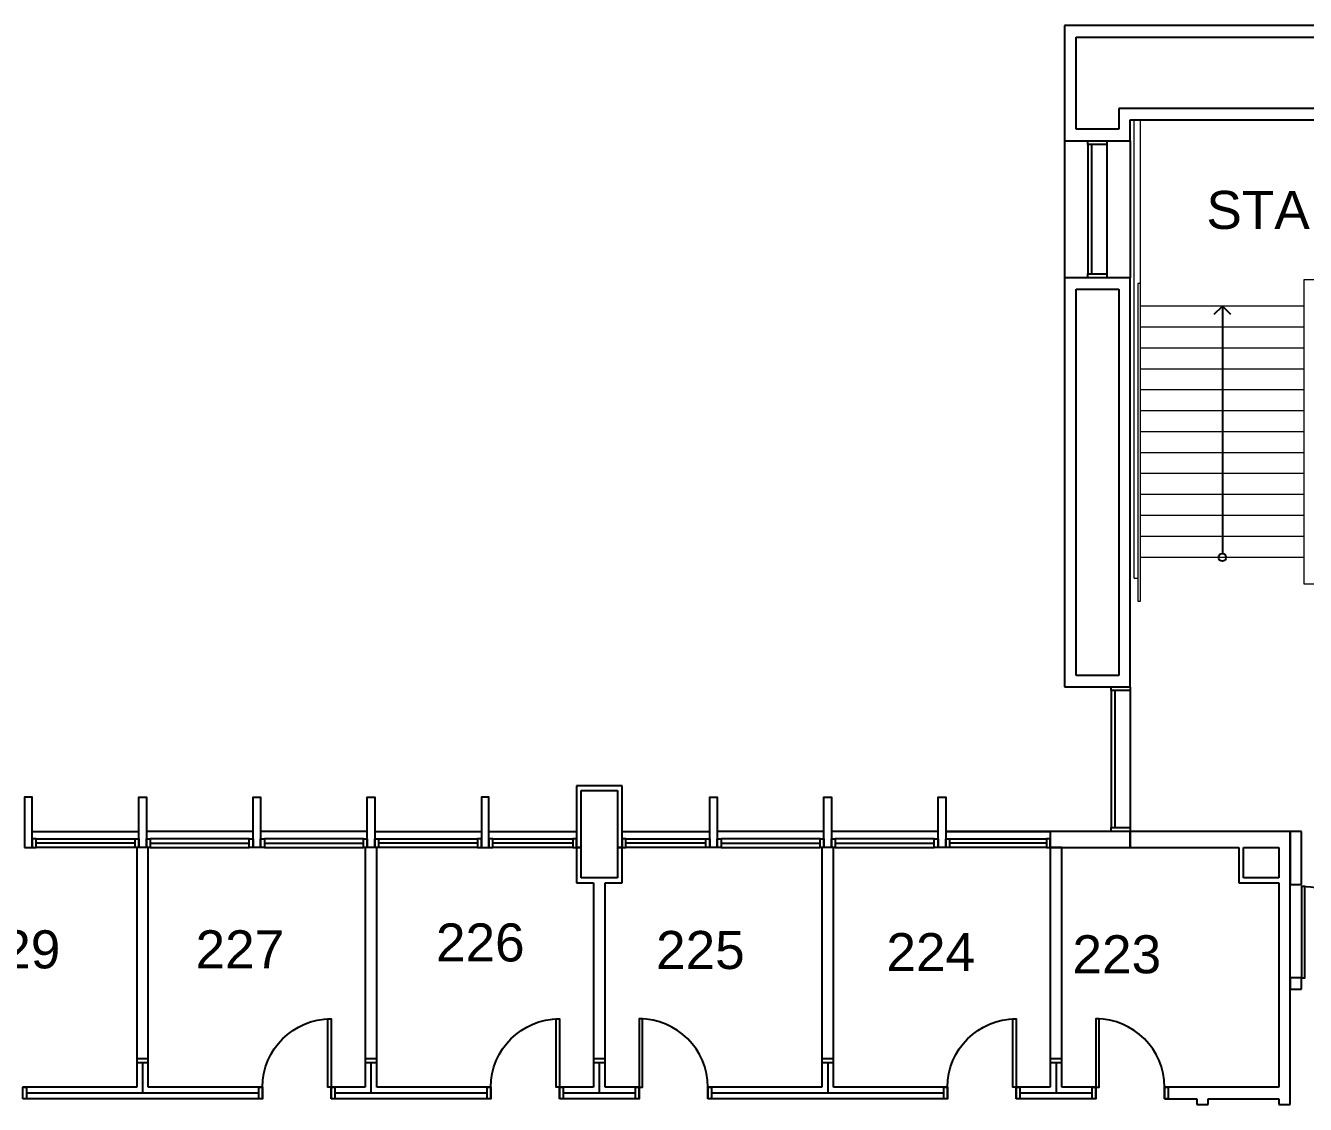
# Model space of a CAD drawing. Header units: inches. Extents: x -60 to 4788, y -1491 to 1233.
# Drawn here: x 3038 to 3710, y 667 to 1233 of the extents above; entities that cross this region are included whole.
import ezdxf

# ---------------------------------------------------------------- set-up
doc = ezdxf.new("R2010")
doc.units = ezdxf.units.IN
doc.header["$LTSCALE"] = 48
doc.header["$MEASUREMENT"] = 0
doc.layers.add('A-Anno-Note', color=231, linetype='Continuous', lineweight=25)
doc.layers.add('A-FLOR-STRS', color=4, linetype='Continuous', lineweight=13)
for name, color, linetype in [('A-DOOR', 4, 'Continuous'), ('A-FLOR-STRS-ARRW', 1, 'Continuous'), ('A-GLAZ', 3, 'Continuous'), ('A-WALL', 5, 'Continuous'), ('A-WALL-JAMB', 6, 'Continuous')]:
    doc.layers.add(name, color=color, linetype=linetype)

# ---------------------------------------------------------------- blocks, each defined once
blk = doc.blocks.new('*U127')
at = {"linetype": 'ByBlock', "lineweight": -2}
for p, q in [((131.94, 0), (6, 0)), ((6, -6), (131.94, -6)), ((131.94, -6), (131.94, 0))]:
    blk.add_line(p, q, dxfattribs=at)
at = {"lineweight": -2}
for p, q in [((131.94, 0), (6, 0)), ((6, -6), (131.94, -6)), ((131.94, -6), (131.94, 0))]:
    blk.add_line(p, q, dxfattribs=at)
blk = doc.blocks.new('*U128')
at = {"linetype": 'ByBlock', "lineweight": -2}
for p, q in [((132, 0), (6, 0)), ((132, -6), (132, 0)), ((6, -6), (132, -6))]:
    blk.add_line(p, q, dxfattribs=at)
at = {"lineweight": -2}
for p, q in [((132, 0), (6, 0)), ((132, -6), (132, 0)), ((6, -6), (132, -6))]:
    blk.add_line(p, q, dxfattribs=at)
blk = doc.blocks.new('*U131')
at = {"linetype": 'ByBlock', "lineweight": -2}
for p, q in [((132, 0), (6, 0)), ((6, -6), (132, -6)), ((132, -6), (132, 0))]:
    blk.add_line(p, q, dxfattribs=at)
at = {"lineweight": -2}
for p, q in [((132, 0), (6, 0)), ((6, -6), (132, -6)), ((132, -6), (132, 0))]:
    blk.add_line(p, q, dxfattribs=at)
blk = doc.blocks.new('*U133')
at = {"linetype": 'ByBlock', "lineweight": -2}
for p, q in [((132, 0), (6, 0)), ((132, -6), (132, 0)), ((6, -6), (132, -6))]:
    blk.add_line(p, q, dxfattribs=at)
at = {"lineweight": -2}
for p, q in [((132, 0), (6, 0)), ((132, -6), (132, 0)), ((6, -6), (132, -6))]:
    blk.add_line(p, q, dxfattribs=at)
blk = doc.blocks.new('*U134')
at = {"linetype": 'ByBlock', "lineweight": -2}
for p, q in [((113.5, 0), (6, 0)), ((6, -6), (113.5, -6))]:
    blk.add_line(p, q, dxfattribs=at)
at = {"lineweight": -2}
for p, q in [((113.5, 0), (6, 0)), ((6, -6), (113.5, -6))]:
    blk.add_line(p, q, dxfattribs=at)
blk = doc.blocks.new('*U169')
at = {"linetype": 'ByBlock', "lineweight": -2}
for p, q in [((0, 0), (0, -6)), ((3, 0), (0, 0)), ((0, -6), (117.75, -6)), ((116.5, 0), (9, 0)), ((117.75, -6), (143.5, -6)), ((135, 0), (119, 0))]:
    blk.add_line(p, q, dxfattribs=at)
at = {"lineweight": -2}
for p, q in [((0, 0), (0, -6)), ((3, 0), (0, 0)), ((0, -6), (117.75, -6)), ((116.5, 0), (9, 0)), ((117.75, -6), (143.5, -6)), ((135, 0), (119, 0))]:
    blk.add_line(p, q, dxfattribs=at)
blk = doc.blocks.new('*U186')
at = {"linetype": 'ByBlock', "lineweight": -2}
for p, q in [((18.5, 0), (0, 0)), ((78, 0), (21, 0)), ((78, -8.5), (78, 0)), ((-6, -8.5), (78, -8.5))]:
    blk.add_line(p, q, dxfattribs=at)
at = {"lineweight": -2}
for p, q in [((18.5, 0), (0, 0)), ((78, 0), (21, 0)), ((78, -8.5), (78, 0)), ((-6, -8.5), (78, -8.5))]:
    blk.add_line(p, q, dxfattribs=at)
blk = doc.blocks.new('*U198')
at = {"linetype": 'ByBlock', "lineweight": -2}
for p, q in [((3, 0), (0, 0)), ((3, -6), (3, 0)), ((75, 0), (75, -6)), ((78, 0), (75, 0)), ((0, -6), (3, -6)), ((75, -6), (78, -6))]:
    blk.add_line(p, q, dxfattribs=at)
at = {"lineweight": -2}
for p, q in [((3, 0), (0, 0)), ((3, -6), (3, 0)), ((75, 0), (75, -6)), ((78, 0), (75, 0)), ((0, -6), (3, -6)), ((75, -6), (78, -6))]:
    blk.add_line(p, q, dxfattribs=at)
blk = doc.blocks.new('*U229')
at = {"linetype": 'ByBlock', "lineweight": -2}
for p, q in [((37, 0), (0, 0)), ((60, 0), (43, 0)), ((60, -6), (60, 0)), ((96, 0), (138, 0)), ((96, 0), (96, -6)), ((138, -6), (138, 0)), ((174, 0), (174, -6)), ((174, 0), (300, 0)), ((300, -6), (300, 0)), ((336, 0), (336, -6)), ((336, 0), (378, 0)), ((378, -6), (378, 0)), ((414, 0), (414, -6)), ((414, 0), (498, 0)), ((498, -6), (498, 0)), ((534, 0), (534, -6)), ((534, 0), (660, 0)), ((0, -6), (60, -6)), ((96, -6), (114, -6)), ((120, -6), (138, -6)), ((174, -6), (234, -6)), ((240, -6), (300, -6)), ((336, -6), (354, -6)), ((360, -6), (378, -6)), ((414, -6), (474, -6)), ((480, -6), (498, -6)), ((534, -6), (594, -6)), ((600, -6), (660, -6))]:
    blk.add_line(p, q, dxfattribs=at)
at = {"lineweight": -2}
for p, q in [((37, 0), (0, 0)), ((60, 0), (43, 0)), ((60, -6), (60, 0)), ((96, 0), (138, 0)), ((96, 0), (96, -6)), ((138, -6), (138, 0)), ((174, 0), (174, -6)), ((174, 0), (300, 0)), ((300, -6), (300, 0)), ((336, 0), (336, -6)), ((336, 0), (378, 0)), ((378, -6), (378, 0)), ((414, 0), (414, -6)), ((414, 0), (498, 0)), ((498, -6), (498, 0)), ((534, 0), (534, -6)), ((534, 0), (660, 0)), ((0, -6), (60, -6)), ((96, -6), (114, -6)), ((120, -6), (138, -6)), ((174, -6), (234, -6)), ((240, -6), (300, -6)), ((336, -6), (354, -6)), ((360, -6), (378, -6)), ((414, -6), (474, -6)), ((480, -6), (498, -6)), ((534, -6), (594, -6)), ((600, -6), (660, -6))]:
    blk.add_line(p, q, dxfattribs=at)
blk = doc.blocks.new('*U271')
at = {"linetype": 'ByBlock', "lineweight": -2}
for p, q in [((0, 0), (0, -8.5)), ((42, 0), (0, 0)), ((42, -8.5), (42, 0)), ((0, -8.5), (42, -8.5))]:
    blk.add_line(p, q, dxfattribs=at)
at = {"lineweight": -2}
for p, q in [((0, 0), (0, -8.5)), ((42, 0), (0, 0)), ((42, -8.5), (42, 0)), ((0, -8.5), (42, -8.5))]:
    blk.add_line(p, q, dxfattribs=at)
blk = doc.blocks.new('*U303')
at = {"linetype": 'ByBlock', "lineweight": -2}
for p, q in [((17.25, 0), (-1.25, 0)), ((17.25, -2.5), (17.25, 0)), ((1.25, -2.5), (17.25, -2.5))]:
    blk.add_line(p, q, dxfattribs=at)
at = {"lineweight": -2}
for p, q in [((17.25, 0), (-1.25, 0)), ((17.25, -2.5), (17.25, 0)), ((1.25, -2.5), (17.25, -2.5))]:
    blk.add_line(p, q, dxfattribs=at)
blk = doc.blocks.new('*U304')
at = {"linetype": 'ByBlock', "lineweight": -2}
for p, q in [((0, 0), (0, -2.5)), ((32.5, 0), (0, 0)), ((0, -2.5), (30, -2.5))]:
    blk.add_line(p, q, dxfattribs=at)
at = {"lineweight": -2}
for p, q in [((0, 0), (0, -2.5)), ((32.5, 0), (0, 0)), ((0, -2.5), (30, -2.5))]:
    blk.add_line(p, q, dxfattribs=at)
blk = doc.blocks.new('*U305')
at = {"linetype": 'ByBlock', "lineweight": -2}
for p, q in [((17.25, 0), (1.25, 0)), ((17.25, -2.5), (17.25, 0)), ((-1.25, -2.5), (17.25, -2.5))]:
    blk.add_line(p, q, dxfattribs=at)
at = {"lineweight": -2}
for p, q in [((17.25, 0), (1.25, 0)), ((17.25, -2.5), (17.25, 0)), ((-1.25, -2.5), (17.25, -2.5))]:
    blk.add_line(p, q, dxfattribs=at)
blk = doc.blocks.new('*U306')
at = {"linetype": 'ByBlock', "lineweight": -2}
for p, q in [((0, 0), (0, -2.5)), ((30, 0), (0, 0)), ((0, -2.5), (32.5, -2.5))]:
    blk.add_line(p, q, dxfattribs=at)
at = {"lineweight": -2}
for p, q in [((0, 0), (0, -2.5)), ((30, 0), (0, 0)), ((0, -2.5), (32.5, -2.5))]:
    blk.add_line(p, q, dxfattribs=at)
blk = doc.blocks.new('*U307')
at = {"linetype": 'ByBlock', "lineweight": -2}
for p, q in [((6.5, 1.25), (-2.5, 1.25)), ((21.5, 1.25), (12.5, 1.25)), ((0, -1.25), (19, -1.25))]:
    blk.add_line(p, q, dxfattribs=at)
at = {"lineweight": -2}
for p, q in [((6.5, 1.25), (-2.5, 1.25)), ((21.5, 1.25), (12.5, 1.25)), ((0, -1.25), (19, -1.25))]:
    blk.add_line(p, q, dxfattribs=at)
blk = doc.blocks.new('*U308')
at = {"linetype": 'ByBlock', "lineweight": -2}
for p, q in [((19, 1.25), (0, 1.25)), ((-2.5, -1.25), (21.5, -1.25))]:
    blk.add_line(p, q, dxfattribs=at)
at = {"lineweight": -2}
for p, q in [((19, 1.25), (0, 1.25)), ((-2.5, -1.25), (21.5, -1.25))]:
    blk.add_line(p, q, dxfattribs=at)
blk = doc.blocks.new('*U443')
at = {"linetype": 'ByBlock', "lineweight": -2}
for p, q in [((21, 1.25), (0, 1.25)), ((0, -1.25), (18.5, -1.25))]:
    blk.add_line(p, q, dxfattribs=at)
at = {"lineweight": -2}
for p, q in [((21, 1.25), (0, 1.25)), ((0, -1.25), (18.5, -1.25))]:
    blk.add_line(p, q, dxfattribs=at)
blk = doc.blocks.new('*U444')
at = {"linetype": 'ByBlock', "lineweight": -2}
for p, q in [((16, 0), (0, 0)), ((0, -2.5), (18.5, -2.5))]:
    blk.add_line(p, q, dxfattribs=at)
at = {"lineweight": -2}
for p, q in [((16, 0), (0, 0)), ((0, -2.5), (18.5, -2.5))]:
    blk.add_line(p, q, dxfattribs=at)
blk = doc.blocks.new('*U555')
at = {"linetype": 'ByBlock', "lineweight": -2}
for p, q in [((36, 0), (6, 0)), ((48, 0), (42, 0)), ((48, -6), (48, 0)), ((144, 0), (144, -6)), ((150, 0), (144, 0)), ((150, -6), (150, 0)), ((6, -6), (36, -6)), ((42, -6), (48, -6)), ((144, -6), (150, -6))]:
    blk.add_line(p, q, dxfattribs=at)
at = {"lineweight": -2}
for p, q in [((36, 0), (6, 0)), ((48, 0), (42, 0)), ((48, -6), (48, 0)), ((144, 0), (144, -6)), ((150, 0), (144, 0)), ((150, -6), (150, 0)), ((6, -6), (36, -6)), ((42, -6), (48, -6)), ((144, -6), (150, -6))]:
    blk.add_line(p, q, dxfattribs=at)
blk = doc.blocks.new('*U556')
at = {"linetype": 'ByBlock', "lineweight": -2}
for p, q in [((0, 0), (0, -28)), ((6, 0), (0, 0)), ((6, -28), (6, 0)), ((0, -28), (6, -28))]:
    blk.add_line(p, q, dxfattribs=at)
at = {"lineweight": -2}
for p, q in [((0, 0), (0, -28)), ((6, 0), (0, 0)), ((6, -28), (6, 0)), ((0, -28), (6, -28))]:
    blk.add_line(p, q, dxfattribs=at)
blk = doc.blocks.new('*U52')
at = {"linetype": 'ByBlock', "lineweight": -2}
for p, q in [((212, 0), (-3, 0)), ((3, -6), (206, -6))]:
    blk.add_line(p, q, dxfattribs=at)
at = {"lineweight": -2}
for p, q in [((212, 0), (-3, 0)), ((3, -6), (206, -6))]:
    blk.add_line(p, q, dxfattribs=at)
blk = doc.blocks.new('*U53')
at = {"linetype": 'ByBlock', "lineweight": -2}
for p, q in [((60.5, 0), (0, 0)), ((6, -6), (54.5, -6))]:
    blk.add_line(p, q, dxfattribs=at)
at = {"lineweight": -2}
for p, q in [((60.5, 0), (0, 0)), ((6, -6), (54.5, -6))]:
    blk.add_line(p, q, dxfattribs=at)
blk = doc.blocks.new('*U54')
at = {"linetype": 'ByBlock', "lineweight": -2}
for p, q in [((186.75, 3), (0, 3)), ((-6, -3), (192.75, -3))]:
    blk.add_line(p, q, dxfattribs=at)
at = {"lineweight": -2}
for p, q in [((186.75, 3), (0, 3)), ((-6, -3), (192.75, -3))]:
    blk.add_line(p, q, dxfattribs=at)
blk = doc.blocks.new('*U56')
at = {"linetype": 'ByBlock', "lineweight": -2}
for p, q in [((158.25, 3), (-6, 3)), ((0, -3), (164.25, -3))]:
    blk.add_line(p, q, dxfattribs=at)
at = {"lineweight": -2}
for p, q in [((158.25, 3), (-6, 3)), ((0, -3), (164.25, -3))]:
    blk.add_line(p, q, dxfattribs=at)
blk = doc.blocks.new('*U57')
at = {"linetype": 'ByBlock', "lineweight": -2}
for p, q in [((206, 0), (3, 0)), ((-3, -6), (212, -6))]:
    blk.add_line(p, q, dxfattribs=at)
at = {"lineweight": -2}
for p, q in [((206, 0), (3, 0)), ((-3, -6), (212, -6))]:
    blk.add_line(p, q, dxfattribs=at)
blk = doc.blocks.new('*U58')
at = {"linetype": 'ByBlock', "lineweight": -2}
for p, q in [((17, 0), (6, 0)), ((0, -6), (11, -6))]:
    blk.add_line(p, q, dxfattribs=at)
at = {"lineweight": -2}
for p, q in [((17, 0), (6, 0)), ((0, -6), (11, -6))]:
    blk.add_line(p, q, dxfattribs=at)
blk = doc.blocks.new('*U59')
at = {"linetype": 'ByBlock', "lineweight": -2}
for p, q in [((28.5, 3), (-6, 3)), ((0, -3), (22.5, -3))]:
    blk.add_line(p, q, dxfattribs=at)
at = {"lineweight": -2}
for p, q in [((28.5, 3), (-6, 3)), ((0, -3), (22.5, -3))]:
    blk.add_line(p, q, dxfattribs=at)
blk = doc.blocks.new('*U60')
at = {"linetype": 'ByBlock', "lineweight": -2}
for p, q in [((28.5, 0), (-6, 0)), ((0, -6), (22.5, -6))]:
    blk.add_line(p, q, dxfattribs=at)
at = {"lineweight": -2}
for p, q in [((28.5, 0), (-6, 0)), ((0, -6), (22.5, -6))]:
    blk.add_line(p, q, dxfattribs=at)
blk = doc.blocks.new('*U61')
at = {"linetype": 'ByBlock', "lineweight": -2}
for p, q in [((22.5, 0), (0, 0)), ((-6, -6), (28.5, -6))]:
    blk.add_line(p, q, dxfattribs=at)
at = {"lineweight": -2}
for p, q in [((22.5, 0), (0, 0)), ((-6, -6), (28.5, -6))]:
    blk.add_line(p, q, dxfattribs=at)

msp = doc.modelspace()

# ---------------------------------------------------------------- linework, layer by layer
at = {"layer": 'A-DOOR', "linetype": 'ByBlock', "lineweight": -2}
for points in [[(3708, 733), (3709.75, 733), (3709.75, 781), (3708, 781)], [(3198, 675.5), (3196.25, 675.5), (3196.25, 711.5), (3198, 711.5)], [(3318, 675.5), (3316.25, 675.5), (3316.25, 711.5), (3318, 711.5)], [(3360, 675.5), (3361.75, 675.5), (3361.75, 711.5), (3360, 711.5)], [(3558, 675.5), (3556.25, 675.5), (3556.25, 711.5), (3558, 711.5)], [(3600, 675.5), (3601.75, 675.5), (3601.75, 711.5), (3600, 711.5)]]:
    msp.add_lwpolyline(points, close=True, dxfattribs=at)
for centre, radius in [((3708, 733), 48), ((3360, 675.5), 36), ((3600, 675.5), 36)]:
    msp.add_arc(centre, radius, 0, 90, dxfattribs=at)
at = {"layer": 'A-DOOR', "linetype": 'ByBlock', "lineweight": -2, "extrusion": (0, -1.79426e-57, -1)}
for centre in [(-3198, 675.5), (-3318, 675.5), (-3558, 675.5)]:
    msp.add_arc(centre, 36, 0, 90, dxfattribs=at)
at = {"layer": 'A-FLOR-STRS'}
for p, q in [((3620, 943.01), (3620.02, 1184)), ((3623.4, 943.01), (3623.4, 1184)), ((3709.4, 940.01), (3709.4, 1100.01)), ((3709.4, 1100.01), (3723.6, 1100.01)), ((3709.4, 1086.01), (3623.4, 1086.01)), ((3709.4, 1075.01), (3623.4, 1075.01)), ((3709.4, 1064.01), (3623.4, 1064.01)), ((3709.4, 1053.01), (3623.4, 1053.01)), ((3709.4, 1042.01), (3623.4, 1042.01)), ((3709.4, 1031.01), (3623.4, 1031.01)), ((3709.4, 1020.01), (3623.4, 1020.01)), ((3709.4, 1009.01), (3623.4, 1009.01)), ((3709.4, 998.01), (3623.4, 998.01)), ((3709.4, 987.01), (3623.4, 987.01)), ((3709.4, 976.01), (3623.4, 976.01)), ((3709.4, 965.01), (3623.4, 965.01)), ((3709.4, 954.01), (3623.4, 954.01)), ((3620, 943.01), (3621.9, 943.01)), ((3723.6, 940.01), (3709.4, 940.01))]:
    msp.add_line(p, q, dxfattribs=at)
msp.add_lwpolyline([(3621.9, 1098.01), (3621.9, 931.01), (3623.4, 931.01), (3623.4, 1098.01), (3621.9, 1098.01)], close=True, dxfattribs=at)
at = {"layer": 'A-FLOR-STRS-ARRW'}
for points in [[(3662.16, 1081.76), (3666.4, 1086.01), (3670.64, 1081.76)], [(3666.4, 1086.01), (3666.4, 1086.01), (3666.4, 956.01)]]:
    msp.add_lwpolyline(points, dxfattribs=at)
msp.add_circle((3666.4, 954.01), 2, dxfattribs=at)
at = {"layer": 'A-GLAZ'}
for p, q in [((3583.5, 1173), (3583.5, 1101)), ((3595.75, 1171), (3595.75, 1103)), ((3597.75, 1103), (3597.75, 1171)), ((3605.75, 1171), (3605.75, 1103)), ((3618, 1173), (3618, 1101)), ((3608, 884), (3608, 812)), ((3610, 812), (3610, 884)), ((3618, 884), (3618, 812)), ((3041.01, 810), (3097.01, 810)), ((3157.01, 810), (3101.01, 810)), ((3217.01, 810), (3161.01, 810)), ((3221.01, 810), (3277.01, 810)), ((3281.01, 810), (3327, 810)), ((3351, 810), (3397.01, 810)), ((3457.01, 810), (3401.01, 810)), ((3517.01, 810), (3461.01, 810)), ((3576, 810), (3521, 810)), ((3521.01, 810), (3576, 810)), ((3043.01, 806), (3095.01, 806)), ((3095.01, 803.75), (3043.01, 803.75)), ((3095.01, 801.5), (3043.01, 801.5)), ((3155.01, 806), (3103.01, 806)), ((3103.01, 803.75), (3155.01, 803.75)), ((3103.01, 801.5), (3155.01, 801.5)), ((3215.01, 806), (3163.01, 806)), ((3163.01, 803.75), (3215.01, 803.75)), ((3163.01, 801.5), (3215.01, 801.5)), ((3223.01, 806), (3275.01, 806)), ((3275.01, 803.75), (3223.01, 803.75)), ((3275.01, 801.5), (3223.01, 801.5)), ((3283.01, 806), (3325, 806)), ((3325, 803.75), (3283.01, 803.75)), ((3325, 801.5), (3283.01, 801.5)), ((3353, 806), (3395.01, 806)), ((3395.01, 803.75), (3353, 803.75)), ((3395.01, 801.5), (3353, 801.5)), ((3455.01, 806), (3403.01, 806)), ((3403.01, 803.75), (3455.01, 803.75)), ((3403.01, 801.5), (3455.01, 801.5)), ((3515.01, 806), (3463.01, 806)), ((3463.01, 803.75), (3515.01, 803.75)), ((3463.01, 801.5), (3515.01, 801.5)), ((3523.01, 806), (3574, 806)), ((3574, 803.75), (3523.01, 803.75)), ((3574, 801.5), (3523.01, 801.5)), ((3099, 688.5), (3099, 672.5)), ((3219, 688.5), (3219, 672.5)), ((3339, 688.5), (3339, 672.5)), ((3459, 688.5), (3459, 672.5)), ((3579, 688.5), (3579, 672.5)), ((3038, 672.5), (3160, 672.5)), ((3200, 672.5), (3280, 672.5)), ((3320, 672.5), (3358, 672.5)), ((3398, 672.5), (3520, 672.5)), ((3560, 672.5), (3598, 672.5))]:
    msp.add_line(p, q, dxfattribs=at)
at = {"layer": 'A-WALL-JAMB'}
for points in [[(3605.75, 1171), (3595.75, 1171), (3595.75, 1173), (3605.75, 1173)], [(3605.75, 1101), (3595.75, 1101), (3595.75, 1103), (3605.75, 1103)], [(3618, 884), (3608, 884), (3608, 886), (3618, 886)], [(3037.01, 801.5), (3041.01, 801.5), (3041.01, 828), (3037.01, 828)], [(3101.01, 801.5), (3097.01, 801.5), (3097.01, 828), (3101.01, 828)], [(3161.01, 801.5), (3157.01, 801.5), (3157.01, 828), (3161.01, 828)], [(3221.01, 801.5), (3217.01, 801.5), (3217.01, 828), (3221.01, 828)], [(3277.01, 801.5), (3281.01, 801.5), (3281.01, 828), (3277.01, 828)], [(3401.01, 801.5), (3397.01, 801.5), (3397.01, 828), (3401.01, 828)], [(3461.01, 801.5), (3457.01, 801.5), (3457.01, 828), (3461.01, 828)], [(3521.01, 801.5), (3517.01, 801.5), (3517.01, 828), (3521.01, 828)], [(3618, 810), (3608, 810), (3608, 812), (3618, 812)], [(3043.01, 801.5), (3043.01, 806), (3041.01, 806), (3041.01, 801.5)], [(3095.01, 801.5), (3095.01, 806), (3097.01, 806), (3097.01, 801.5)], [(3101.01, 801.5), (3101.01, 806), (3103.01, 806), (3103.01, 801.5)], [(3155.01, 801.5), (3155.01, 806), (3157.01, 806), (3157.01, 801.5)], [(3161.01, 801.5), (3161.01, 806), (3163.01, 806), (3163.01, 801.5)], [(3215.01, 801.5), (3215.01, 806), (3217.01, 806), (3217.01, 801.5)], [(3221.01, 801.5), (3221.01, 806), (3223.01, 806), (3223.01, 801.5)], [(3277.01, 801.5), (3277.01, 806), (3275.01, 806), (3275.01, 801.5)], [(3283.01, 801.5), (3283.01, 806), (3281.01, 806), (3281.01, 801.5)], [(3327, 801.5), (3327, 806), (3325, 806), (3325, 801.5)], [(3353, 801.5), (3353, 806), (3351, 806), (3351, 801.5)], [(3395.01, 801.5), (3395.01, 806), (3397.01, 806), (3397.01, 801.5)], [(3401.01, 801.5), (3401.01, 806), (3403.01, 806), (3403.01, 801.5)], [(3455.01, 801.5), (3455.01, 806), (3457.01, 806), (3457.01, 801.5)], [(3461.01, 801.5), (3461.01, 806), (3463.01, 806), (3463.01, 801.5)], [(3515.01, 801.5), (3515.01, 806), (3517.01, 806), (3517.01, 801.5)], [(3521.01, 801.5), (3521.01, 806), (3523.01, 806), (3523.01, 801.5)], [(3576, 801.5), (3576, 806), (3574, 806), (3574, 801.5)], [(3096, 688.5), (3102, 688.5), (3102, 690.5), (3096, 690.5)], [(3216, 688.5), (3222, 688.5), (3222, 690.5), (3216, 690.5)], [(3336, 688.5), (3342, 688.5), (3342, 690.5), (3336, 690.5)], [(3456, 688.5), (3462, 688.5), (3462, 690.5), (3456, 690.5)], [(3576, 688.5), (3582, 688.5), (3582, 690.5), (3576, 690.5)], [(3036, 669.5), (3036, 675.5), (3038, 675.5), (3038, 669.5)], [(3160, 669.5), (3160, 675.5), (3162, 675.5), (3162, 669.5)], [(3198, 669.5), (3198, 675.5), (3200, 675.5), (3200, 669.5)], [(3280, 669.5), (3280, 675.5), (3282, 675.5), (3282, 669.5)], [(3318, 669.5), (3318, 675.5), (3320, 675.5), (3320, 669.5)], [(3358, 669.5), (3358, 675.5), (3360, 675.5), (3360, 669.5)], [(3396, 669.5), (3396, 675.5), (3398, 675.5), (3398, 669.5)], [(3520, 669.5), (3520, 675.5), (3522, 675.5), (3522, 669.5)], [(3558, 669.5), (3558, 675.5), (3560, 675.5), (3560, 669.5)], [(3598, 669.5), (3598, 675.5), (3600, 675.5), (3600, 669.5)], [(3636, 669.5), (3636, 675.5), (3638, 675.5), (3638, 669.5)]]:
    msp.add_lwpolyline(points, close=True, dxfattribs=at)

# ---------------------------------------------------------------- block references
at = {"layer": 'A-WALL'}
for name, p, rotation in [('*U53', (3583.5, 1173), 90), ('*U54', (3776.25, 1230.5), 180.0000000003387), ('*U56', (3776.25, 1187), 180.0000000003387), ('*U58', (3612, 1173), 90), ('*U60', (3612, 1173), 180.0000000000651), ('*U52', (3583.5, 889), 90), ('*U61', (3612, 1095), 180.0000000000651), ('*U57', (3612, 889), 90), ('*U59', (3612, 889), 180.0000000003453), ('*U304', (3327, 801.5), 90), ('*U308', (3348.5, 832.75), 180.0000000003453), ('*U306', (3348.5, 801.5), 90), ('*U271', (3618, 801.5), 179.9999999993812), ('*U186', (3696, 801.5), 180), ('*U169', (3696, 666.5), 90), ('*U556', (3708, 782), 180), ('*U131', (3096, 669.5), 90), ('*U133', (3216, 669.5), 90), ('*U303', (3327, 784.25), 90), ('*U305', (3348.5, 784.25), 90), ('*U127', (3456, 669.5), 90), ('*U128', (3576, 669.5), 90), ('*U444', (3677.5, 801.5), 270), ('*U307', (3348.5, 784.25), 180.0000000005732), ('*U134', (3336, 669.5), 90), ('*U443', (3696, 784.25), 180.0000000003713), ('*U555', (3852, 727), 180.0000000001043), ('*U229', (3696, 669.5), 180), ('*U198', (3659, 669.5), 270)]:
    msp.add_blockref(name, p, dxfattribs=dict(at, rotation=rotation))

# ---------------------------------------------------------------- texts
at = {"layer": 'A-Anno-Note', "char_height": 20, "attachment_point": 1}
for s, insert in [('{\\fArial|b0|i0|c0|p34;STAIR #3}', (3658.01, 1146.63)), ('{\\fArial|b0|i0|c0|p34;226}', (3253.14, 761.62)), ('{\\fArial|b0|i0|c0|p34;229}', (3009.16, 758.01)), ('{\\fArial|b0|i0|c0|p34;227}', (3126.8, 758.01)), ('{\\fArial|b0|i0|c0|p34;225}', (3368.79, 757.66)), ('{\\fArial|b0|i0|c0|p34;224}', (3489.85, 756.53)), ('{\\fArial|b0|i0|c0|p34;223}', (3587.62, 755.4))]:
    msp.add_mtext(s, dxfattribs=dict(at, insert=insert))

doc.saveas('drawing.dxf')
